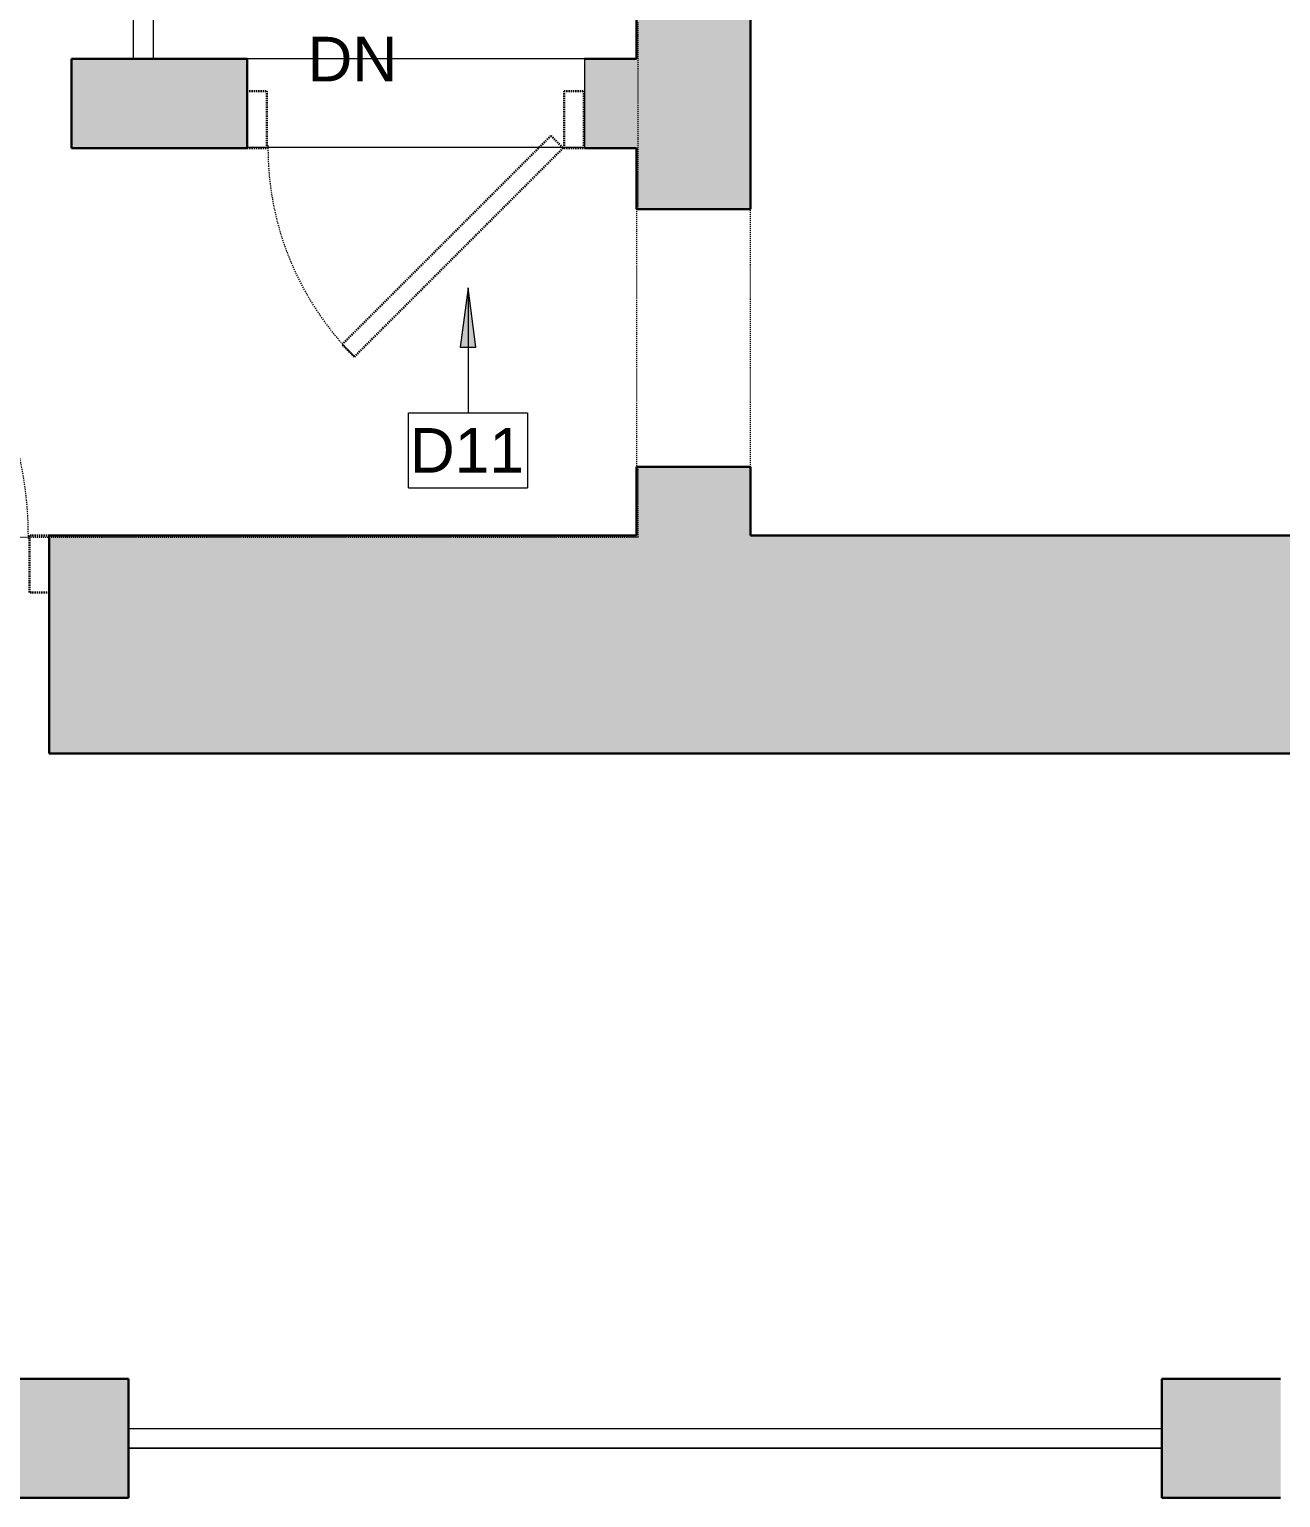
# Model space of a CAD drawing. Header units: inches. Extents: x -1176 to 1551, y -3558 to 978.
# Drawn here: x -289 to -162.7, y 9.3 to 157.6 of the extents above; entities that cross this region are included whole.
import ezdxf

# ---------------------------------------------------------------- set-up
doc = ezdxf.new("R2010")
doc.units = ezdxf.units.IN
doc.header["$MEASUREMENT"] = 0
for name, pattern in [('Demolished', [0.1875, 0.125, -0.0625]), ('Overhead', [0.15625, 0.09375, -0.0625]), ('Overhead 1_16_', [0.101562, 0.0625, -0.039062])]:
    doc.linetypes.add(name, pattern=pattern)
for name, color, linetype, lineweight in [('A-ANNO-KEYN', 231, 'Continuous', 9), ('A-COLS', 52, 'Continuous', 18), ('A-DETL-GENF', 92, 'Continuous', 18), ('A-DETL-MEDM', 33, 'Continuous', 18), ('A-DOOR', 31, 'Continuous', 18), ('A-DOOR-FRAM', 31, 'Continuous', 30), ('A-FLOR-HRAL', 11, 'Continuous', 18), ('A-WALL', 113, 'Continuous', 18), ('A-WALL-PATT', 111, 'Continuous', 18), ('S-STRS', 31, 'Demolished', 9), ('S-STRS-IDEN', 31, 'Continuous', 9), ('S-STRS-MBND', 31, 'Continuous', 18)]:
    doc.layers.add(name, color=color, linetype=linetype, lineweight=lineweight)
doc.styles.add('Arial', font='arial.ttf', dxfattribs={"height": 4.5})
doc.styles.add('Swis721 Lt BT', font='swissl.ttf', dxfattribs={"height": 4.5})

# ---------------------------------------------------------------- blocks, each defined once
blk = doc.blocks.new('Single Flush - D2 2_6_ X 8_-5523925-1st Floor Demo')
at = {"layer": 'A-DOOR', "color": 10, "linetype": 'Demolished', "lineweight": 30}
for p, q in [((-7.41, -24.34), (13.67, -3.26)), ((13.67, -3.26), (14.91, -4.5)), ((14.91, -4.5), (-6.17, -25.58)), ((-6.17, -25.58), (-7.41, -24.34))]:
    blk.add_line(p, q, dxfattribs=at)
at = {"layer": 'A-DOOR', "color": 7, "linetype": 'Demolished', "lineweight": 9}
blk.add_arc((14.91, -4.5), 29.81, 179.5, 225, dxfattribs=at)
at = {"layer": 'A-DOOR-FRAM', "color": 10, "linetype": 'Demolished'}
for p, q in [((-17, 1.25), (-17, -4.5)), ((-17, 1.25), (-15, 1.25)), ((-15, 1.25), (-15, -4.5)), ((15, 1.25), (15, -4.5)), ((15, 1.25), (17, 1.25)), ((17, 1.25), (17, -4.5)), ((-17, -4.5), (-15, -4.5)), ((15, -4.5), (17, -4.5))]:
    blk.add_line(p, q, dxfattribs=at)
blk = doc.blocks.new('Top Rail Type - Top Rail_Internal_-5011479-1st Floor Demo')
at = {"layer": 'A-FLOR-HRAL', "lineweight": 9}
for p, q in [((-279.02, 16.32), (-174.7, 16.32)), ((-174.7, 14.32), (-279.02, 14.32))]:
    blk.add_line(p, q, dxfattribs=at)
blk = doc.blocks.new('Top Rail Type - Top Rail_Internal_-V4-1st Floor Demo')
at = {"layer": 'A-FLOR-HRAL', "lineweight": 9}
for p, q in [((-279.02, 16.32), (-174.7, 16.32)), ((-279.02, 14.32), (-174.7, 14.32))]:
    blk.add_line(p, q, dxfattribs=at)
blk = doc.blocks.new('Door-Opening - D10 2_2_ X 6_6_-6593022-1st Floor Demo')
at = {"layer": 'A-DETL-GENF', "linetype": 'Overhead', "lineweight": 9}
for p, q in [((12.68, 5.75), (-13.32, 5.75)), ((-13.32, -5.75), (12.68, -5.75))]:
    blk.add_line(p, q, dxfattribs=at)
at = {"layer": 'A-DETL-MEDM', "lineweight": 30}
for p, q in [((-13.32, 5.75), (-13.32, -5.75)), ((12.68, -5.75), (12.68, 5.75))]:
    blk.add_line(p, q, dxfattribs=at)
blk = doc.blocks.new('Single Flush - D2 3_ X 8_-8252863-1st Floor Demo')
at = {"layer": 'A-DOOR', "color": 10, "linetype": 'Demolished', "lineweight": 30}
for p, q in [((-8.65, -35.09), (16.67, -9.76)), ((16.67, -9.76), (17.91, -11)), ((17.91, -11), (-7.42, -36.32)), ((-7.42, -36.32), (-8.65, -35.09))]:
    blk.add_line(p, q, dxfattribs=at)
at = {"layer": 'A-DOOR', "color": 7, "linetype": 'Demolished', "lineweight": 9}
blk.add_arc((17.91, -11), 35.81, 179.5, 225, dxfattribs=at)
at = {"layer": 'A-DOOR-FRAM', "color": 10, "linetype": 'Demolished'}
for p, q in [((-20, -5.25), (-20, -11)), ((-20, -5.25), (-18, -5.25)), ((-18, -5.25), (-18, -11)), ((18, -5.25), (18, -11)), ((18, -5.25), (20, -5.25)), ((20, -5.25), (20, -11)), ((-20, -11), (-18, -11)), ((18, -11), (20, -11))]:
    blk.add_line(p, q, dxfattribs=at)
blk = doc.blocks.new('Keynote Tag - Keynote Number - Boxed-135510-1st Floor Demo')
at = {"layer": 'A-ANNO-KEYN'}
for p, q in [((-0.125, -0.0792), (-0.125, 0.0781)), ((-0.125, 0.0781), (0.125, 0.0781)), ((0.125, 0.0781), (0.125, -0.0792)), ((-0.125, -0.0792), (0.125, -0.0792))]:
    blk.add_line(p, q, dxfattribs=at)

msp = doc.modelspace()

# ---------------------------------------------------------------- hatches: boundary and pattern name
at = {"layer": 'A-ANNO-KEYN'}
msp.add_hatch(color=256, dxfattribs=at).paths.add_polyline_path([(-244.73, 131.48), (-245.52, 125.48), (-243.94, 125.48)], flags=0)
at = {"layer": 'A-COLS'}
for points in [[(-286.51, 9.32), (-279.02, 9.32), (-279.02, 21.32), (-291.02, 21.32), (-291.02, 9.32)], [(-174.7, 9.32), (-162.7, 9.32), (-162.7, 21.32), (-174.7, 21.32)]]:
    msp.add_hatch(color=250, dxfattribs=at).paths.add_polyline_path(points, flags=0)
at = {"layer": 'A-WALL-PATT', "lineweight": 9}
h = msp.add_hatch(color=7, dxfattribs=at)
h.paths.add_polyline_path([(-216.22, 106.47), (-216.22, 113.41), (-227.72, 113.41), (-227.72, 106.47)], flags=0)
h.paths.add_polyline_path([(-227.72, 139.41), (-216.22, 139.41), (-216.22, 319.32), (-227.72, 319.32), (-227.72, 145.6)], flags=0)
h = msp.add_hatch(color=7, dxfattribs=at)
h.paths.add_polyline_path([(-227.72, 145.6), (-227.72, 154.6), (-232.97, 154.6), (-232.97, 145.6)], flags=0)
h.paths.add_polyline_path([(-267.04, 145.6), (-267.04, 154.6), (-284.78, 154.6), (-284.78, 145.6)], flags=0)
h = msp.add_hatch(color=7, dxfattribs=at)
h.paths.add_polyline_path([(-62.38, 84.47), (-50.28, 84.47), (-50.28, 106.47), (-70.38, 106.47), (-70.38, 84.47)], flags=0)
h.paths.add_polyline_path([(-154.38, 84.47), (-154.38, 106.47), (-287.02, 106.47), (-287.02, 84.47), (-192.48, 84.47)], flags=0)
h.paths.add_polyline_path([(1.72, 84.47), (1.72, 106.47), (-16.28, 106.47), (-16.28, 84.47), (-4.41, 84.47)], flags=0)
h.paths.add_polyline_path([(-380.54, 84.47), (-327.07, 84.47), (-327.07, 106.47), (-421.72, 106.47), (-421.72, 84.47), (-404.05, 84.47)], flags=0)
h.paths.add_polyline_path([(-568.61, 84.47), (-493.72, 84.47), (-493.72, 106.47), (-570.07, 106.47), (-570.07, 84.47)], flags=0)

# ---------------------------------------------------------------- linework, layer by layer
at = {"layer": 'A-ANNO-KEYN'}
for p, q in [((-244.73, 131.48), (-245.52, 125.48)), ((-243.94, 125.48), (-244.73, 131.48)), ((-244.73, 131.48), (-244.73, 118.85)), ((-245.52, 125.48), (-243.94, 125.48))]:
    msp.add_line(p, q, dxfattribs=at)
at = {"layer": 'A-COLS', "color": 8, "lineweight": 30}
for p, q in [((-279.02, 21.32), (-291.02, 21.32)), ((-279.02, 9.32), (-279.02, 21.32)), ((-162.7, 21.32), (-174.7, 21.32)), ((-174.7, 21.32), (-174.7, 9.32)), ((-291.02, 9.32), (-279.02, 9.32)), ((-174.7, 9.32), (-162.7, 9.32))]:
    msp.add_line(p, q, dxfattribs=at)
at = {"layer": 'A-WALL', "color": 8, "lineweight": 30}
for p, q in [((-227.72, 343.75), (-227.72, 154.6)), ((-216.22, 139.41), (-216.22, 317.28)), ((-267.04, 154.6), (-284.78, 154.6)), ((-284.78, 154.6), (-284.78, 145.6)), ((-267.04, 145.6), (-267.04, 154.6)), ((-227.72, 154.6), (-232.97, 154.6)), ((-284.78, 145.6), (-267.04, 145.6)), ((-232.97, 145.6), (-227.72, 145.6)), ((-227.72, 145.6), (-227.72, 139.41)), ((-227.72, 113.41), (-227.72, 106.47)), ((-216.22, 106.47), (-216.22, 113.41)), ((-227.72, 106.47), (-287.02, 106.47)), ((-287.02, 106.47), (-287.02, 84.47)), ((-154.38, 106.47), (-216.22, 106.47)), ((-287.02, 84.47), (-154.38, 84.47))]:
    msp.add_line(p, q, dxfattribs=at)
at = {"layer": 'A-WALL', "lineweight": 9}
msp.add_line((-232.97, 154.6), (-232.97, 145.6), dxfattribs=at)
at = {"layer": 'S-STRS', "linetype": 'Continuous'}
for p, q in [((-278.53, 201.68), (-278.53, 154.6)), ((-276.53, 165.6), (-276.53, 154.6)), ((-232.97, 154.6), (-267.04, 154.6)), ((-232.97, 145.66), (-267.04, 145.66))]:
    msp.add_line(p, q, dxfattribs=at)
at = {"layer": 'S-STRS-MBND', "linetype": 'Overhead 1_16_', "lineweight": 9}
for p, q in [((-227.57, 139.41), (-227.57, 158.32)), ((-227.57, 106.32), (-227.57, 113.41)), ((-344.82, 106.32), (-227.57, 106.32))]:
    msp.add_line(p, q, dxfattribs=at)

# ---------------------------------------------------------------- block references
at = {"layer": 'A-ANNO-KEYN', "xscale": 47.99999999999997, "yscale": 47.99999999999997, "zscale": 47.99999999999997}
msp.add_blockref('Keynote Tag - Keynote Number - Boxed-135510-1st Floor Demo', (-244.73, 115.1), dxfattribs=at)
at = {"layer": 'A-DOOR', "color": 7, "linetype": 'Demolished', "lineweight": 9}
msp.add_blockref('Single Flush - D2 2_6_ X 8_-5523925-1st Floor Demo', (-250.04, 150.1), dxfattribs=at)
at = {"layer": 'A-DOOR', "rotation": 89.99999999999991}
msp.add_blockref('Door-Opening - D10 2_2_ X 6_6_-6593022-1st Floor Demo', (-221.97, 126.74), dxfattribs=at)
at = {"layer": 'A-DOOR', "color": 7, "linetype": 'Demolished', "lineweight": 9, "rotation": 180}
msp.add_blockref('Single Flush - D2 3_ X 8_-8252863-1st Floor Demo', (-307.02, 95.47), dxfattribs=at)
at = {"layer": 'A-FLOR-HRAL', "lineweight": 9}
for name in ['Top Rail Type - Top Rail_Internal_-5011479-1st Floor Demo', 'Top Rail Type - Top Rail_Internal_-V4-1st Floor Demo']:
    msp.add_blockref(name, (0, 0), dxfattribs=at)

# ---------------------------------------------------------------- texts
at = {"layer": 'A-ANNO-KEYN', "insert": (-250.62, 117.32), "char_height": 4.5, "width": 14.0895, "attachment_point": 1, "style": 'Arial'}
msp.add_mtext('D11', dxfattribs=at)
at = {"layer": 'S-STRS-IDEN', "insert": (-260.95, 156.83), "char_height": 4.5, "width": 10.5833, "attachment_point": 1, "line_spacing_factor": 1.005062, "style": 'Swis721 Lt BT'}
msp.add_mtext('DN', dxfattribs=at)

doc.saveas('drawing.dxf')
